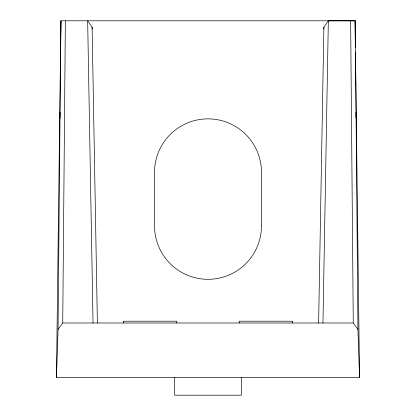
<?xml version="1.0" encoding="UTF-8"?>
<svg xmlns="http://www.w3.org/2000/svg" width="416" height="416" viewBox="0 0 416 416"><rect width="100%" height="100%" fill="white"/><g stroke="black" fill="none" stroke-linecap="round" stroke-linejoin="round"><path stroke-width="0.62" d="M56.456 377.369L58.058 329.347L60.913 20.8L355.243 20.8L357.942 329.347L359.544 377.369L56.456 377.369L60.913 20.8L60.642 51.974M60.06 118.222L60.112 112.377M60.351 85.098L60.528 64.964M58.058 329.347L62.728 322.993L65.369 20.8M318.62 322.993L323.887 27.154L328.344 20.8L355.243 20.8M322.967 322.993L328.344 20.8M62.728 322.993L353.272 322.993L357.942 329.347M97.38 322.993L92.113 27.154L87.656 20.8L93.033 322.993M355.42 47.429L355.087 20.8L355.321 47.429M355.477 51.974L359.544 377.369M355.472 64.964L355.649 85.098M355.888 112.377L355.94 118.222M350.631 20.821L353.272 322.993M323.887 27.154L323.887 29.104M292.687 322.993L292.687 321.209L239.2 321.209L239.2 322.993M241.431 377.369L241.431 395.2L174.569 395.2L174.569 377.369M176.8 322.993L176.8 321.209L123.313 321.209L123.313 322.993M92.113 27.154L92.113 29.104M261.487 225.831L261.487 172.344A53.487 53.487 0 0 0 208 118.856A53.487 53.487 0 0 0 154.513 172.344L154.513 225.831A53.487 53.487 0 0 0 208 279.313A53.487 53.487 0 0 0 261.487 225.831"/></g></svg>
